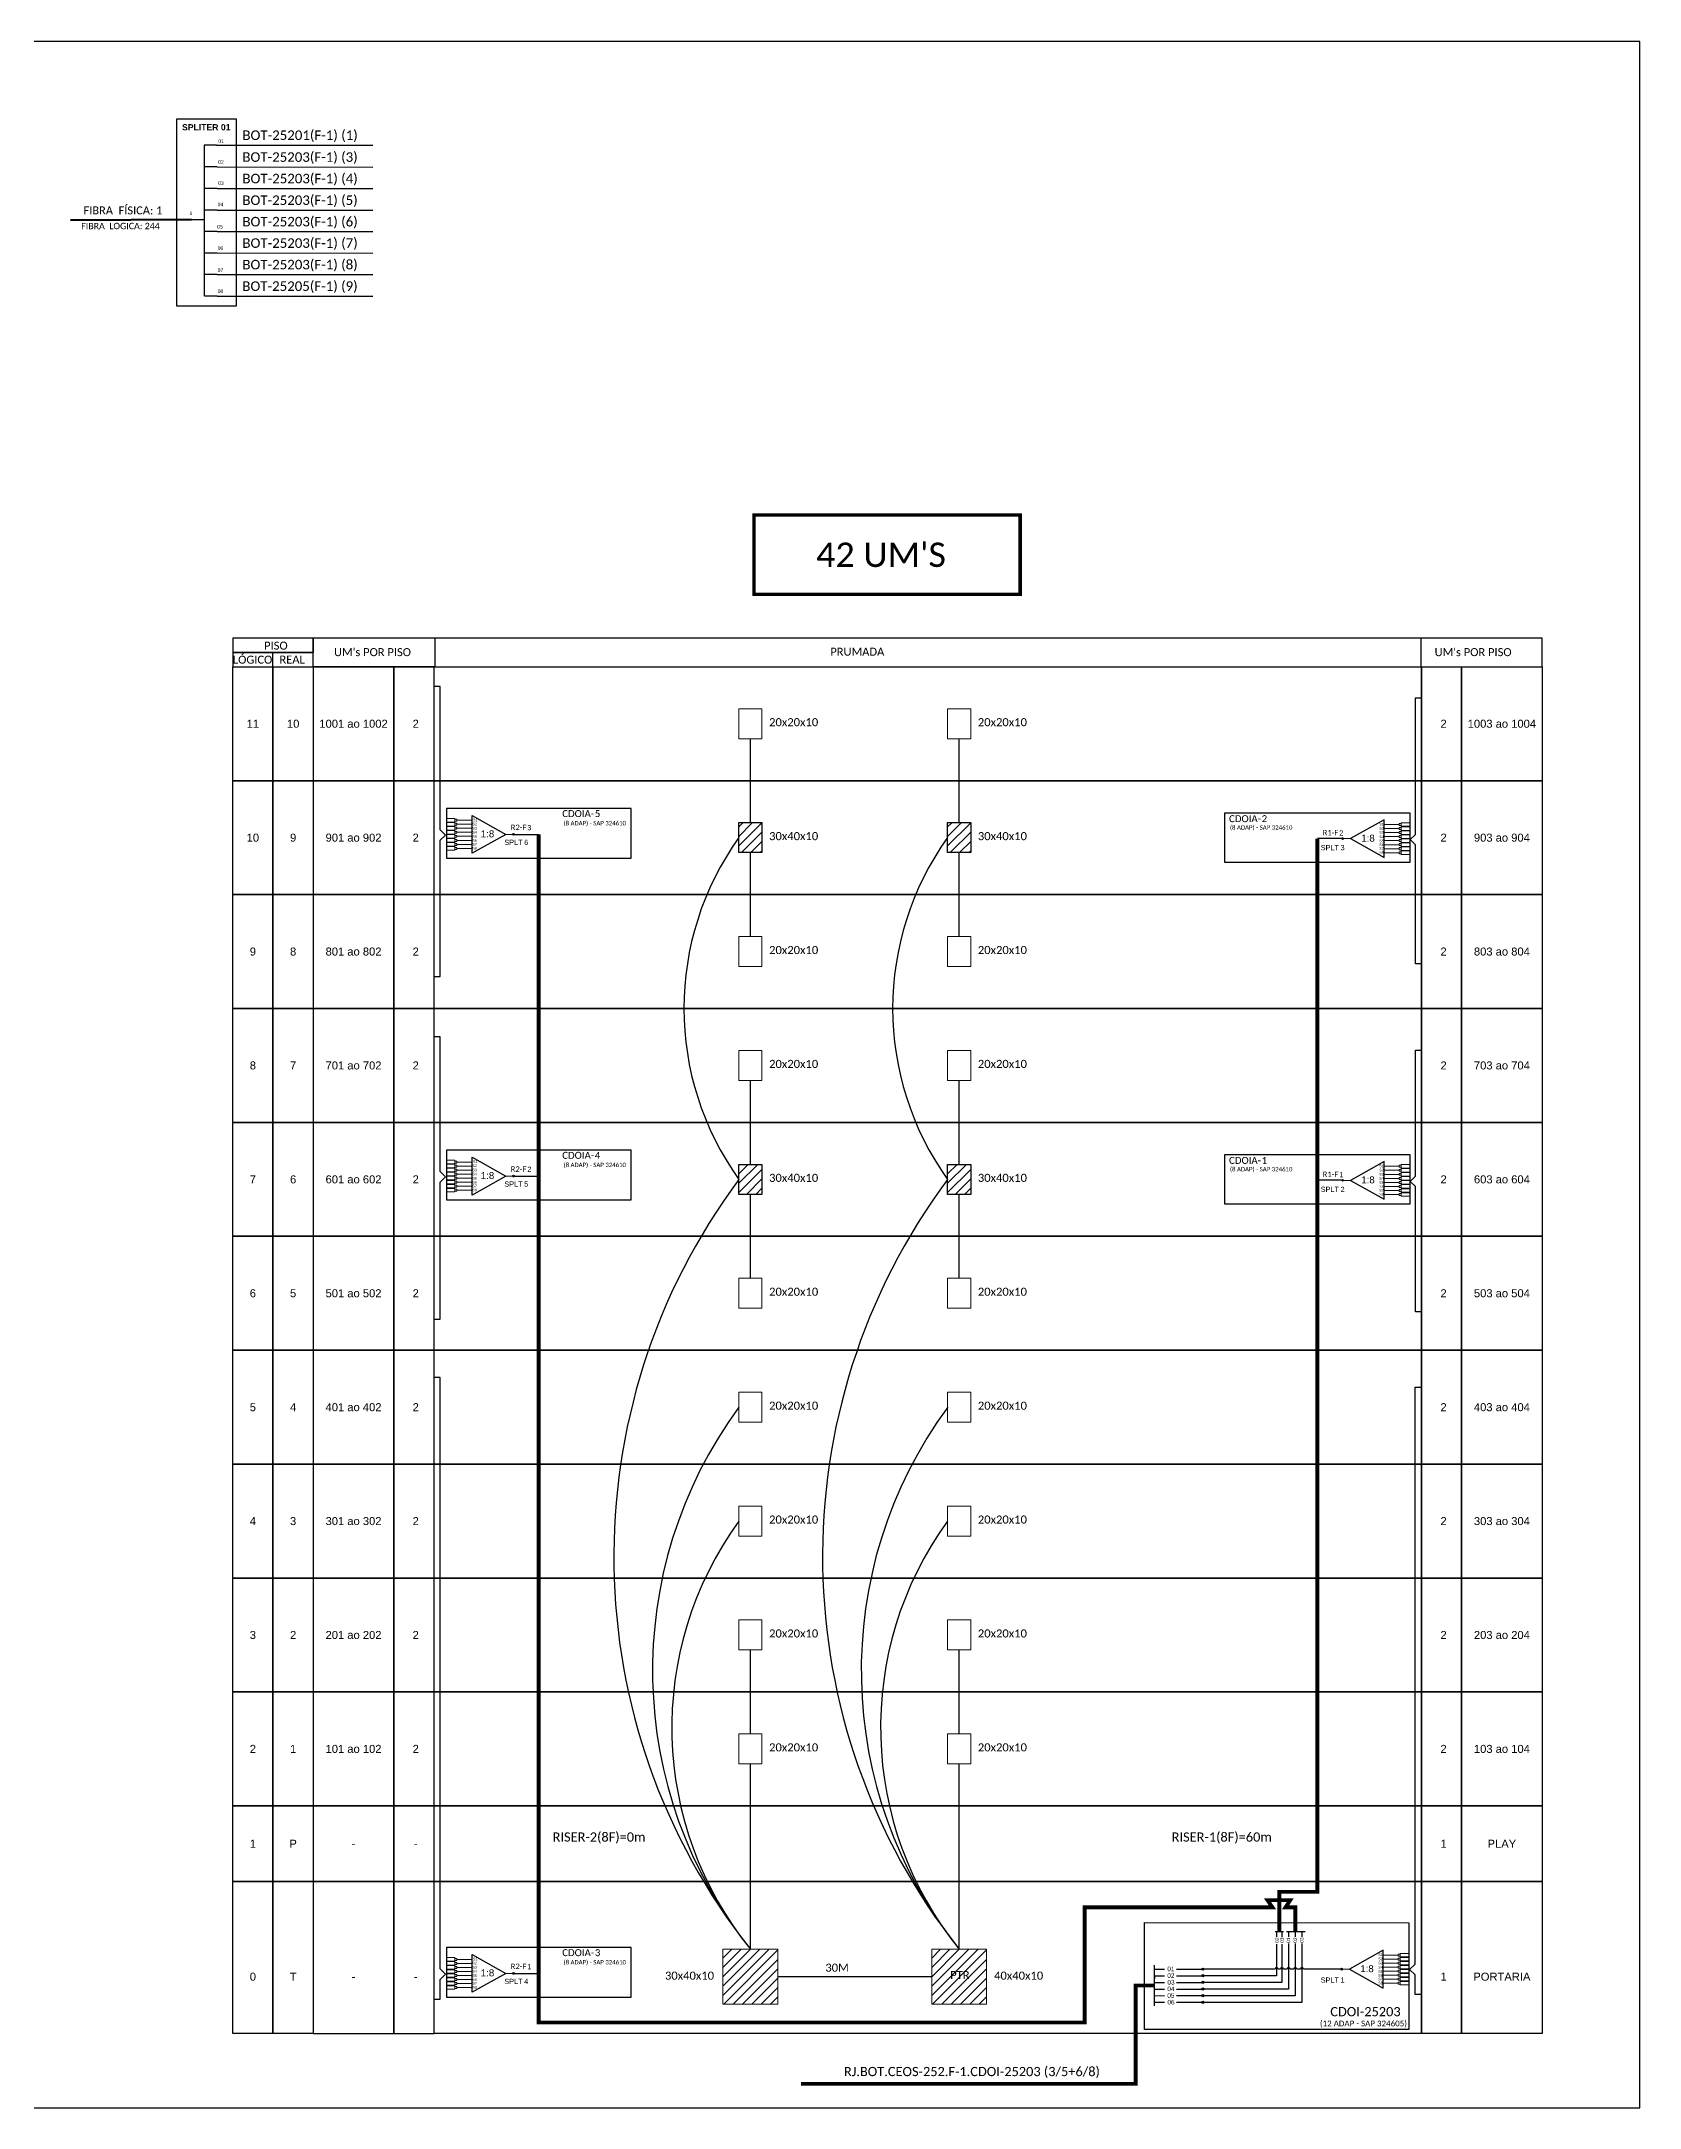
# Model space of a CAD drawing. Extents: x -89 to 749, y 705 to 1299.
# Drawn here: x 290 to 749, y 705 to 1299 of the extents above; entities that cross this region are included whole.
import ezdxf
from ezdxf.enums import TextEntityAlignment as Align

# ---------------------------------------------------------------- set-up
doc = ezdxf.new("R2010")
doc.units = 0
doc.styles.add('ARIAL', font='arial.ttf')
doc.styles.get("Standard").update_dxf_attribs({"font": 'arial.ttf'})
doc.styles.add('WMF-Calibri0', font='calibri.ttf')

# ---------------------------------------------------------------- blocks, each defined once
blk = doc.blocks.new('SPLT_1-8_SC-APC')
at = {"color": 1}
blk.add_lwpolyline([(-7.37, -2.1), (-17.04, -7.55), (-7.37, -13), (-7.37, -2.1)], dxfattribs=at)
at = {"color": 3, "lineweight": 0}
for points in [[(-2.99, -3.51), (-7.37, -3.51)], [(-7.37, -4.66), (-2.99, -4.66)], [(-7.37, -5.82), (-2.99, -5.82)], [(-2.41, -3.02), (-2.41, -4)], [(-2.41, -3.02), (0, -3.02)], [(-2.41, -4), (0, -4)], [(-2.41, -4.17), (-2.41, -5.16)], [(-2.41, -4.17), (0, -4.17)], [(-2.41, -5.16), (0, -5.16)], [(-2.41, -5.32), (-2.41, -6.31)], [(-2.41, -5.32), (0, -5.32)], [(-7.37, -6.97), (-2.99, -6.97)], [(-7.37, -8.12), (-2.99, -8.12)], [(-7.37, -9.28), (-2.99, -9.28)], [(-7.37, -10.43), (-2.99, -10.43)], [(-7.37, -11.58), (-2.99, -11.58)], [(-2.41, -6.31), (0, -6.31)], [(-2.41, -6.48), (-2.41, -7.46)], [(-2.41, -6.48), (0, -6.48)], [(-2.41, -7.46), (0, -7.46)], [(-2.41, -7.63), (-2.41, -8.62)], [(-2.41, -7.63), (0, -7.63)], [(-2.41, -8.62), (0, -8.62)], [(-2.41, -8.78), (-2.41, -9.77)], [(-2.41, -8.78), (0, -8.78)], [(-2.41, -9.77), (0, -9.77)], [(-2.41, -9.94), (-2.41, -10.92)], [(-2.41, -9.94), (0, -9.94)], [(-2.41, -10.92), (0, -10.92)], [(-2.41, -11.09), (-2.41, -12.08)], [(-2.41, -11.09), (0, -11.09)], [(-2.41, -12.08), (0, -12.08)]]:
    blk.add_lwpolyline(points, dxfattribs=at)
for points in [[(-2.99, -3.22), (-2.41, -3.22), (-2.41, -3.8), (-2.99, -3.8)], [(-2.99, -4.38), (-2.41, -4.38), (-2.41, -4.95), (-2.99, -4.95)], [(-2.99, -5.53), (-2.41, -5.53), (-2.41, -6.1), (-2.99, -6.1)], [(-2.99, -6.68), (-2.41, -6.68), (-2.41, -7.26), (-2.99, -7.26)], [(-2.99, -7.84), (-2.41, -7.84), (-2.41, -8.41), (-2.99, -8.41)], [(-2.99, -8.99), (-2.41, -8.99), (-2.41, -9.56), (-2.99, -9.56)], [(-2.99, -10.14), (-2.41, -10.14), (-2.41, -10.72), (-2.99, -10.72)], [(-2.99, -11.3), (-2.41, -11.3), (-2.41, -11.87), (-2.99, -11.87)]]:
    blk.add_lwpolyline(points, close=True, dxfattribs=at)
at = {"color": 1, "lineweight": 0}
blk.add_lwpolyline([(-17.04, -7.55), (-19.26, -7.55)], dxfattribs=at)
at = {"color": 1, "style": 'ARIAL'}
for s, height, p in [('S1', 0.75, (-8.74, -3.78)), ('S2', 0.75, (-8.74, -4.97)), ('S3', 0.75, (-8.74, -6.18)), ('1:8', 2, (-13.91, -8.4)), ('S4', 0.75, (-8.74, -7.36)), ('S5', 0.75, (-8.74, -8.57)), ('S6', 0.75, (-8.74, -9.69)), ('S7', 0.75, (-8.74, -10.78)), ('S8', 0.75, (-8.74, -11.9))]:
    blk.add_text(s, height=height, dxfattribs=at).set_placement(p)

msp = doc.modelspace()

# ---------------------------------------------------------------- hatches: boundary and pattern name
h = msp.add_hatch(color=3)
h.dxf.hatch_style = 1
edge = h.paths.add_edge_path()
edge.add_arc((425.53, 1071.06), 0.256, 0, 360)
h = msp.add_hatch()
h.set_pattern_fill('ANSI31', color=1, scale=0.6)
h.set_pattern_definition([(45, (-570.4577, -68.4386), (-1.3470384, 1.3470384), [])])
h.paths.add_polyline_path([(490.33, 976.19), (490.33, 967.57), (496.95, 967.57), (496.95, 976.19)])
h.paths.add_polyline_path([(490.33, 1065.8), (496.95, 1065.8), (496.95, 1074.42), (490.33, 1074.42)])
h = msp.add_hatch()
h.set_pattern_fill('ANSI31', color=1, scale=0.6)
h.set_pattern_definition([(45, (-510.4577, -68.4386), (-1.3470384, 1.3470384), [])])
h.paths.add_polyline_path([(550.33, 976.19), (550.33, 967.57), (556.95, 967.57), (556.95, 976.19)])
h.paths.add_polyline_path([(550.33, 1065.8), (556.95, 1065.8), (556.95, 1074.42), (550.33, 1074.42)])
h = msp.add_hatch(color=3)
h.dxf.hatch_style = 1
edge = h.paths.add_edge_path()
edge.add_arc((663.87, 1069.83), 0.256, 0, 360)
h = msp.add_hatch(color=3)
h.dxf.hatch_style = 1
edge = h.paths.add_edge_path()
edge.add_arc((425.53, 972.83), 0.256, 0, 360)
h = msp.add_hatch(color=3)
h.dxf.hatch_style = 1
edge = h.paths.add_edge_path()
edge.add_arc((663.87, 971.6), 0.256, 0, 360)
h = msp.add_hatch()
h.set_pattern_fill('ANSI31', color=1, scale=0.6)
h.set_pattern_definition([(45, (15.5588, 3421.835), (-1.3470384, 1.3470384), [])])
h.paths.add_polyline_path([(501.54, 750.58), (485.74, 750.58), (485.74, 734.77), (501.54, 734.77)])
h.paths.add_polyline_path([(490.47, 744.88), (497.28, 744.88)], flags=16)
h = msp.add_hatch()
h.set_pattern_fill('ANSI31', color=1, scale=0.6)
h.set_pattern_definition([(45, (75.5588, 3421.835), (-1.3470384, 1.3470384), [])])
h.paths.add_polyline_path([(561.54, 750.58), (545.74, 750.58), (545.74, 734.77), (561.54, 734.77)])
h.paths.add_polyline_path([(550.47, 741.4), (557.28, 741.4), (557.28, 744.88), (550.47, 744.88)], flags=24)
h = msp.add_hatch(color=3)
h.dxf.hatch_style = 1
edge = h.paths.add_edge_path()
edge.add_arc((425.53, 743.62), 0.256, 0, 360)
h = msp.add_hatch(color=3)
h.dxf.hatch_style = 1
edge = h.paths.add_edge_path()
edge.add_arc((623.67, 744.84), 0.32, 0, 360)
h = msp.add_hatch(color=3)
h.dxf.hatch_style = 1
edge = h.paths.add_edge_path()
edge.add_arc((623.67, 742.96), 0.32, 0, 360)
h = msp.add_hatch(color=3)
h.dxf.hatch_style = 1
edge = h.paths.add_edge_path()
edge.add_arc((663.58, 744.84), 0.256, 0, 360)
h = msp.add_hatch(color=3)
h.dxf.hatch_style = 1
edge = h.paths.add_edge_path()
edge.add_arc((623.67, 741.04), 0.32, 0, 360)
h = msp.add_hatch(color=3)
h.dxf.hatch_style = 1
edge = h.paths.add_edge_path()
edge.add_arc((623.67, 739.12), 0.32, 0, 360)
h = msp.add_hatch(color=3)
h.dxf.hatch_style = 1
edge = h.paths.add_edge_path()
edge.add_arc((623.67, 737.25), 0.32, 0, 360)
h = msp.add_hatch(color=3)
h.dxf.hatch_style = 1
edge = h.paths.add_edge_path()
edge.add_arc((623.67, 735.32), 0.32, 0, 360)

# ---------------------------------------------------------------- linework, layer by layer
at = {"color": 7, "linetype": 'Continuous'}
for p, q in [((336.63, 1269.19), (336.63, 1225.76)), ((340.15, 1269.19), (336.63, 1269.19)), ((340.32, 1262.91), (336.81, 1262.91)), ((340.32, 1256.71), (336.81, 1256.71)), ((332.98, 1247.76), (336.61, 1247.76)), ((340.32, 1250.49), (336.81, 1250.49)), ((340.32, 1244.33), (336.81, 1244.33)), ((340.32, 1238.16), (336.81, 1238.16)), ((340.32, 1231.97), (336.81, 1231.97)), ((340.32, 1225.8), (336.81, 1225.8))]:
    msp.add_line(p, q, dxfattribs=at)
at = {"color": 10, "linetype": 'Continuous'}
for p, q in [((340.15, 1269.19), (385.09, 1269.18)), ((340.32, 1262.91), (385.09, 1262.89)), ((340.32, 1256.73), (385.09, 1256.71)), ((340.32, 1250.51), (385.09, 1250.49)), ((340.32, 1244.34), (385.09, 1244.33)), ((340.32, 1238.18), (385.09, 1238.16)), ((340.32, 1231.99), (385.09, 1231.97)), ((340.32, 1225.8), (385.09, 1225.78))]:
    msp.add_line(p, q, dxfattribs=at)
at = {"color": 1, "linetype": 'Continuous', "lineweight": 60}
msp.add_line((332.98, 1247.76), (298.2, 1247.65), dxfattribs=at)
for points in [[(-89.32, 705.02), (749.25, 705.02), (749.25, 1299.02), (-89.32, 1299.02), (-89.32, 705.02)], [(356.4, 1119.23), (356.4, 1123.34)], [(367.98, 1119.23), (721.22, 1119.23), (721.22, 1127.45), (367.98, 1127.45), (367.98, 1127.45), (367.98, 1123.34)], [(403.03, 1119.23), (403.03, 1127.45)], [(686.48, 1119.23), (686.48, 1127.45)], [(609.76, 742.94), (609.76, 742.05)], [(609.76, 741.04), (612.68, 741.04)], [(616.08, 741.04), (623.67, 741.04), (623.67, 741.04)]]:
    msp.add_lwpolyline(points)
at = {"color": 7}
msp.add_lwpolyline([(328.66, 1222.98), (345.94, 1222.98), (345.94, 1276.63), (328.66, 1276.63)], close=True, dxfattribs=at)
at = {"const_width": 1}
msp.add_lwpolyline([(494.65, 1140.05), (571.19, 1140.05), (571.19, 1162.88), (494.65, 1162.88)], close=True, dxfattribs=at)
for points in [[(344.83, 1123.34), (367.98, 1123.34), (367.98, 1127.45), (344.83, 1127.45)], [(344.83, 1119.23), (367.98, 1119.23), (367.98, 1123.34), (344.83, 1123.34)], [(344.83, 1119.23), (356.4, 1119.23), (356.4, 1086.48), (344.83, 1086.48)], [(356.4, 1119.23), (367.98, 1119.23), (367.98, 1086.48), (356.4, 1086.48)], [(391.12, 1119.23), (367.98, 1119.23), (367.98, 1086.48), (391.12, 1086.48)], [(402.69, 1119.23), (391.12, 1119.23), (391.12, 1086.48), (402.69, 1086.48)], [(402.69, 1119.23), (686.5, 1119.23), (686.5, 1086.48), (402.69, 1086.48)], [(686.5, 1119.23), (698.07, 1119.23), (698.07, 1086.48), (686.5, 1086.48)], [(698.07, 1119.23), (721.22, 1119.23), (721.22, 1086.48), (698.07, 1086.48)], [(344.83, 1086.48), (356.4, 1086.48), (356.4, 1053.74), (344.83, 1053.74)], [(356.4, 1086.48), (367.98, 1086.48), (367.98, 1053.74), (356.4, 1053.74)], [(391.12, 1086.48), (367.98, 1086.48), (367.98, 1053.74), (391.12, 1053.74)], [(402.69, 1086.48), (391.12, 1086.48), (391.12, 1053.74), (402.69, 1053.74)], [(402.69, 1086.48), (686.5, 1086.48), (686.5, 1053.74), (402.69, 1053.74)], [(686.5, 1086.48), (698.07, 1086.48), (698.07, 1053.74), (686.5, 1053.74)], [(698.07, 1086.48), (721.22, 1086.48), (721.22, 1053.74), (698.07, 1053.74)], [(344.83, 1053.74), (356.4, 1053.74), (356.4, 1021), (344.83, 1021)], [(356.4, 1053.74), (367.98, 1053.74), (367.98, 1021), (356.4, 1021)], [(391.12, 1053.74), (367.98, 1053.74), (367.98, 1021), (391.12, 1021)], [(402.69, 1053.74), (391.12, 1053.74), (391.12, 1021), (402.69, 1021)], [(402.69, 1053.74), (686.5, 1053.74), (686.5, 1021), (402.69, 1021)], [(686.5, 1053.74), (698.07, 1053.74), (698.07, 1021), (686.5, 1021)], [(698.07, 1053.74), (721.22, 1053.74), (721.22, 1021), (698.07, 1021)], [(344.83, 1021), (356.4, 1021), (356.4, 988.25), (344.83, 988.25)], [(356.4, 1021), (367.98, 1021), (367.98, 988.25), (356.4, 988.25)], [(391.12, 1021), (367.98, 1021), (367.98, 988.25), (391.12, 988.25)], [(402.69, 1021), (391.12, 1021), (391.12, 988.25), (402.69, 988.25)], [(402.69, 1021), (686.5, 1021), (686.5, 988.25), (402.69, 988.25)], [(686.5, 1021), (698.07, 1021), (698.07, 988.25), (686.5, 988.25)], [(698.07, 1021), (721.22, 1021), (721.22, 988.25), (698.07, 988.25)], [(344.83, 988.25), (356.4, 988.25), (356.4, 955.51), (344.83, 955.51)], [(356.4, 988.25), (367.98, 988.25), (367.98, 955.51), (356.4, 955.51)], [(391.12, 988.25), (367.98, 988.25), (367.98, 955.51), (391.12, 955.51)], [(402.69, 988.25), (391.12, 988.25), (391.12, 955.51), (402.69, 955.51)], [(402.69, 988.25), (686.5, 988.25), (686.5, 955.51), (402.69, 955.51)], [(686.5, 988.25), (698.07, 988.25), (698.07, 955.51), (686.5, 955.51)], [(698.07, 988.25), (721.22, 988.25), (721.22, 955.51), (698.07, 955.51)], [(344.83, 955.51), (356.4, 955.51), (356.4, 922.77), (344.83, 922.77)], [(356.4, 955.51), (367.98, 955.51), (367.98, 922.77), (356.4, 922.77)], [(391.12, 955.51), (367.98, 955.51), (367.98, 922.77), (391.12, 922.77)], [(402.69, 955.51), (391.12, 955.51), (391.12, 922.77), (402.69, 922.77)], [(402.69, 955.51), (686.5, 955.51), (686.5, 922.77), (402.69, 922.77)], [(686.5, 955.51), (698.07, 955.51), (698.07, 922.77), (686.5, 922.77)], [(698.07, 955.51), (721.22, 955.51), (721.22, 922.77), (698.07, 922.77)], [(344.83, 922.77), (356.4, 922.77), (356.4, 890.02), (344.83, 890.02)], [(356.4, 922.77), (367.98, 922.77), (367.98, 890.02), (356.4, 890.02)], [(391.12, 922.77), (367.98, 922.77), (367.98, 890.02), (391.12, 890.02)], [(402.69, 922.77), (391.12, 922.77), (391.12, 890.02), (402.69, 890.02)], [(402.69, 922.77), (686.5, 922.77), (686.5, 890.02), (402.69, 890.02)], [(686.5, 922.77), (698.07, 922.77), (698.07, 890.02), (686.5, 890.02)], [(698.07, 922.77), (721.22, 922.77), (721.22, 890.02), (698.07, 890.02)], [(344.83, 890.02), (356.4, 890.02), (356.4, 857.28), (344.83, 857.28)], [(356.4, 890.02), (367.98, 890.02), (367.98, 857.28), (356.4, 857.28)], [(391.12, 890.02), (367.98, 890.02), (367.98, 857.28), (391.12, 857.28)], [(402.69, 890.02), (391.12, 890.02), (391.12, 857.28), (402.69, 857.28)], [(402.69, 890.02), (686.5, 890.02), (686.5, 857.28), (402.69, 857.28)], [(686.5, 890.02), (698.07, 890.02), (698.07, 857.28), (686.5, 857.28)], [(698.07, 890.02), (721.22, 890.02), (721.22, 857.28), (698.07, 857.28)], [(344.83, 857.28), (356.4, 857.28), (356.4, 824.53), (344.83, 824.53)], [(356.4, 857.28), (367.98, 857.28), (367.98, 824.53), (356.4, 824.53)], [(391.12, 857.28), (367.98, 857.28), (367.98, 824.53), (391.12, 824.53)], [(402.69, 857.28), (391.12, 857.28), (391.12, 824.53), (402.69, 824.53)], [(402.69, 857.28), (686.5, 857.28), (686.5, 824.53), (402.69, 824.53)], [(686.5, 857.28), (698.07, 857.28), (698.07, 824.53), (686.5, 824.53)], [(698.07, 857.28), (721.22, 857.28), (721.22, 824.53), (698.07, 824.53)], [(344.83, 824.53), (356.4, 824.53), (356.4, 791.79), (344.83, 791.79)], [(356.4, 824.53), (367.98, 824.53), (367.98, 791.79), (356.4, 791.79)], [(391.12, 824.53), (367.98, 824.53), (367.98, 791.79), (391.12, 791.79)], [(402.69, 824.53), (391.12, 824.53), (391.12, 791.79), (402.69, 791.79)], [(402.69, 824.53), (686.5, 824.53), (686.5, 791.79), (402.69, 791.79)], [(686.5, 824.53), (698.07, 824.53), (698.07, 791.79), (686.5, 791.79)], [(698.07, 824.53), (721.22, 824.53), (721.22, 791.79), (698.07, 791.79)], [(344.83, 791.79), (356.4, 791.79), (356.4, 770.01), (344.83, 770.01)], [(356.4, 791.79), (367.98, 791.79), (367.98, 770.01), (356.4, 770.01)], [(391.12, 791.79), (367.98, 791.79), (367.98, 770.01), (391.12, 770.01)], [(402.69, 791.79), (391.12, 791.79), (391.12, 770.01), (402.69, 770.01)], [(402.69, 791.79), (686.5, 791.79), (686.5, 770.01), (402.69, 770.01)], [(686.5, 791.79), (698.07, 791.79), (698.07, 770.01), (686.5, 770.01)], [(698.07, 791.79), (721.22, 791.79), (721.22, 770.01), (698.07, 770.01)], [(344.83, 770.01), (356.4, 770.01), (356.4, 726.3), (344.83, 726.3)], [(356.4, 770.01), (367.98, 770.01), (367.98, 726.3), (356.4, 726.3)], [(391.12, 770.01), (367.98, 770.01), (367.98, 726.3), (391.12, 726.3)], [(402.69, 770.01), (391.12, 770.01), (391.12, 726.3), (402.69, 726.3)], [(402.69, 770.01), (686.5, 770.01), (686.5, 726.3), (402.69, 726.3)], [(686.5, 770.01), (698.07, 770.01), (698.07, 726.3), (686.5, 726.3)], [(698.07, 770.01), (721.22, 770.01), (721.22, 726.3), (698.07, 726.3)]]:
    msp.add_lwpolyline(points, close=True)
at = {"color": 3}
for points in [[(402.79, 1030.15), (404.44, 1030.15), (404.44, 1069.35), (406.01, 1070.85), (404.44, 1072.36), (404.44, 1113.54), (402.79, 1113.54)], [(686.5, 1033.82), (684.84, 1033.82), (684.84, 1068.02), (683.27, 1069.53), (684.84, 1071.03), (684.84, 1110.27), (686.49, 1110.27)], [(493.64, 1074.42), (493.64, 1098.55)], [(553.64, 1074.42), (553.64, 1098.55)], [(493.64, 1041.68), (493.64, 1065.8)], [(553.64, 1041.68), (553.64, 1065.8)], [(402.79, 931.73), (404.44, 931.73), (404.44, 971.11), (406.01, 972.62), (404.44, 974.13), (404.44, 1012.87), (402.79, 1012.87)], [(686.5, 933.79), (684.84, 933.79), (684.84, 969.79), (683.27, 971.29), (684.84, 972.8), (684.84, 1009.01), (686.49, 1009.01)], [(493.64, 976.19), (493.64, 1000.32)], [(553.64, 976.19), (553.64, 1000.32)], [(493.64, 943.45), (493.64, 967.57)], [(553.64, 943.45), (553.64, 967.57)], [(402.79, 736.25), (404.44, 736.25), (404.44, 741.91), (406.01, 743.42), (404.44, 744.92), (404.44, 914.9), (402.79, 914.9)], [(686.34, 737.56), (684.69, 737.56), (684.69, 743.22), (683.12, 744.73), (684.69, 746.24), (684.69, 912.12), (686.34, 912.12)], [(493.64, 812.47), (493.64, 836.6)], [(553.64, 812.47), (553.64, 836.6)], [(493.64, 750.58), (493.64, 803.85)], [(553.64, 750.58), (553.64, 803.85)], [(545.74, 742.68), (501.54, 742.68)], [(609.76, 744.84), (612.68, 744.84)], [(616.08, 744.84), (623.67, 744.84), (623.67, 744.84)]]:
    msp.add_lwpolyline(points, dxfattribs=at)
at = {"color": 0, "lineweight": 0}
for points in [[(490.33, 1107.17), (496.95, 1107.17), (496.95, 1098.55), (490.33, 1098.55)], [(550.33, 1107.17), (556.95, 1107.17), (556.95, 1098.55), (550.33, 1098.55)], [(490.33, 1041.68), (496.95, 1041.68), (496.95, 1033.06), (490.33, 1033.06)], [(550.33, 1041.68), (556.95, 1041.68), (556.95, 1033.06), (550.33, 1033.06)], [(490.33, 1008.94), (496.95, 1008.94), (496.95, 1000.32), (490.33, 1000.32)], [(550.33, 1008.94), (556.95, 1008.94), (556.95, 1000.32), (550.33, 1000.32)], [(490.33, 943.45), (496.95, 943.45), (496.95, 934.83), (490.33, 934.83)], [(550.33, 943.45), (556.95, 943.45), (556.95, 934.83), (550.33, 934.83)], [(490.33, 910.7), (496.95, 910.7), (496.95, 902.08), (490.33, 902.08)], [(550.33, 910.7), (556.95, 910.7), (556.95, 902.08), (550.33, 902.08)], [(490.33, 877.96), (496.95, 877.96), (496.95, 869.34), (490.33, 869.34)], [(550.33, 877.96), (556.95, 877.96), (556.95, 869.34), (550.33, 869.34)], [(490.33, 845.22), (496.95, 845.22), (496.95, 836.6), (490.33, 836.6)], [(550.33, 845.22), (556.95, 845.22), (556.95, 836.6), (550.33, 836.6)], [(490.33, 812.47), (496.95, 812.47), (496.95, 803.85), (490.33, 803.85)], [(550.33, 812.47), (556.95, 812.47), (556.95, 803.85), (550.33, 803.85)]]:
    msp.add_lwpolyline(points, close=True, dxfattribs=at)
at = {"color": 1}
for points in [[(459.37, 1078.51), (406.24, 1078.51), (406.24, 1064.19), (459.37, 1064.19)], [(630.03, 1077.28), (683.16, 1077.28), (683.16, 1062.96), (630.03, 1062.96)], [(490.33, 1074.42), (496.95, 1074.42), (496.95, 1065.8), (490.33, 1065.8)], [(550.33, 1074.42), (556.95, 1074.42), (556.95, 1065.8), (550.33, 1065.8)], [(459.37, 980.28), (406.24, 980.28), (406.24, 965.96), (459.37, 965.96)], [(490.33, 976.19), (496.95, 976.19), (496.95, 967.57), (490.33, 967.57)], [(550.33, 976.19), (556.95, 976.19), (556.95, 967.57), (550.33, 967.57)], [(630.03, 979.04), (683.16, 979.04), (683.16, 964.73), (630.03, 964.73)], [(606.93, 758.26), (682.86, 758.2), (682.86, 727.45), (606.93, 727.5)], [(459.37, 751.07), (406.24, 751.07), (406.24, 736.75), (459.37, 736.75)]]:
    msp.add_lwpolyline(points, close=True, dxfattribs=at)
at = {"color": 3, "lineweight": 0}
for points in [[(408.68, 1075.59), (406.27, 1075.59)], [(408.68, 1075.59), (408.68, 1074.6)], [(408.68, 1074.6), (406.27, 1074.6)], [(408.68, 1074.44), (406.27, 1074.44)], [(408.68, 1073.45), (406.27, 1073.45)], [(408.68, 1073.28), (406.27, 1073.28)], [(408.68, 1072.3), (406.27, 1072.3)], [(408.68, 1072.13), (406.27, 1072.13)], [(408.68, 1071.15), (406.27, 1071.15)], [(408.68, 1070.98), (406.27, 1070.98)], [(408.68, 1069.99), (406.27, 1069.99)], [(408.68, 1069.83), (406.27, 1069.83)], [(408.68, 1074.44), (408.68, 1073.45)], [(408.68, 1073.28), (408.68, 1072.3)], [(408.68, 1072.13), (408.68, 1071.15)], [(408.68, 1070.98), (408.68, 1069.99)], [(408.68, 1069.83), (408.68, 1068.84)], [(409.26, 1075.1), (413.64, 1075.1)], [(413.64, 1073.94), (409.26, 1073.94)], [(413.64, 1072.79), (409.26, 1072.79)], [(413.64, 1071.64), (409.26, 1071.64)], [(413.64, 1070.49), (409.26, 1070.49)], [(413.64, 1069.33), (409.26, 1069.33)], [(408.68, 1068.84), (406.27, 1068.84)], [(408.68, 1068.67), (406.27, 1068.67)], [(408.68, 1067.69), (406.27, 1067.69)], [(408.68, 1067.52), (406.27, 1067.52)], [(408.68, 1066.53), (406.27, 1066.53)], [(408.68, 1068.67), (408.68, 1067.69)], [(408.68, 1067.52), (408.68, 1066.53)], [(413.64, 1068.18), (409.26, 1068.18)], [(413.64, 1067.03), (409.26, 1067.03)], [(408.68, 977.36), (406.27, 977.36)], [(408.68, 976.37), (406.27, 976.37)], [(408.68, 976.21), (406.27, 976.21)], [(408.68, 975.22), (406.27, 975.22)], [(408.68, 975.05), (406.27, 975.05)], [(408.68, 977.36), (408.68, 976.37)], [(408.68, 976.21), (408.68, 975.22)], [(408.68, 975.05), (408.68, 974.07)], [(409.26, 976.87), (413.64, 976.87)], [(413.64, 975.71), (409.26, 975.71)], [(413.64, 974.56), (409.26, 974.56)], [(408.68, 974.07), (406.27, 974.07)], [(408.68, 973.9), (406.27, 973.9)], [(408.68, 972.91), (406.27, 972.91)], [(408.68, 972.75), (406.27, 972.75)], [(408.68, 971.76), (406.27, 971.76)], [(408.68, 971.59), (406.27, 971.59)], [(408.68, 970.61), (406.27, 970.61)], [(408.68, 970.44), (406.27, 970.44)], [(408.68, 969.45), (406.27, 969.45)], [(408.68, 969.29), (406.27, 969.29)], [(408.68, 968.3), (406.27, 968.3)], [(408.68, 973.9), (408.68, 972.91)], [(408.68, 972.75), (408.68, 971.76)], [(408.68, 971.59), (408.68, 970.61)], [(408.68, 970.44), (408.68, 969.45)], [(408.68, 969.29), (408.68, 968.3)], [(413.64, 973.41), (409.26, 973.41)], [(413.64, 972.25), (409.26, 972.25)], [(413.64, 971.1), (409.26, 971.1)], [(413.64, 969.95), (409.26, 969.95)], [(413.64, 968.8), (409.26, 968.8)], [(408.68, 748.15), (406.27, 748.15)], [(408.68, 747.17), (406.27, 747.17)], [(408.68, 747), (406.27, 747)], [(408.68, 746.01), (406.27, 746.01)], [(408.68, 745.85), (406.27, 745.85)], [(408.68, 744.86), (406.27, 744.86)], [(408.68, 744.69), (406.27, 744.69)], [(408.68, 743.71), (406.27, 743.71)], [(408.68, 743.54), (406.27, 743.54)], [(408.68, 742.55), (406.27, 742.55)], [(408.68, 748.15), (408.68, 747.17)], [(408.68, 747), (408.68, 746.01)], [(408.68, 745.85), (408.68, 744.86)], [(408.68, 744.69), (408.68, 743.71)], [(408.68, 743.54), (408.68, 742.55)], [(409.26, 747.66), (413.64, 747.66)], [(413.64, 746.51), (409.26, 746.51)], [(413.64, 745.35), (409.26, 745.35)], [(413.64, 744.2), (409.26, 744.2)], [(413.64, 743.05), (409.26, 743.05)], [(408.68, 742.39), (406.27, 742.39)], [(408.68, 741.4), (406.27, 741.4)], [(408.68, 741.24), (406.27, 741.24)], [(408.68, 740.25), (406.27, 740.25)], [(408.68, 740.08), (406.27, 740.08)], [(408.68, 739.1), (406.27, 739.1)], [(408.68, 742.39), (408.68, 741.4)], [(408.68, 741.24), (408.68, 740.25)], [(408.68, 740.08), (408.68, 739.1)], [(413.64, 741.89), (409.26, 741.89)], [(413.64, 740.74), (409.26, 740.74)], [(413.64, 739.59), (409.26, 739.59)]]:
    msp.add_lwpolyline(points, dxfattribs=at)
for points in [[(409.26, 1075.38), (408.68, 1075.38), (408.68, 1074.81), (409.26, 1074.81)], [(409.26, 1074.23), (408.68, 1074.23), (408.68, 1073.66), (409.26, 1073.66)], [(409.26, 1073.08), (408.68, 1073.08), (408.68, 1072.51), (409.26, 1072.51)], [(409.26, 1071.92), (408.68, 1071.92), (408.68, 1071.35), (409.26, 1071.35)], [(409.26, 1070.77), (408.68, 1070.77), (408.68, 1070.2), (409.26, 1070.2)], [(409.26, 1069.62), (408.68, 1069.62), (408.68, 1069.05), (409.26, 1069.05)], [(409.26, 1068.47), (408.68, 1068.47), (408.68, 1067.89), (409.26, 1067.89)], [(409.26, 1067.31), (408.68, 1067.31), (408.68, 1066.74), (409.26, 1066.74)], [(409.26, 977.15), (408.68, 977.15), (408.68, 976.58), (409.26, 976.58)], [(409.26, 976), (408.68, 976), (408.68, 975.43), (409.26, 975.43)], [(409.26, 974.85), (408.68, 974.85), (408.68, 974.27), (409.26, 974.27)], [(409.26, 973.69), (408.68, 973.69), (408.68, 973.12), (409.26, 973.12)], [(409.26, 972.54), (408.68, 972.54), (408.68, 971.97), (409.26, 971.97)], [(409.26, 971.39), (408.68, 971.39), (408.68, 970.81), (409.26, 970.81)], [(409.26, 970.23), (408.68, 970.23), (408.68, 969.66), (409.26, 969.66)], [(409.26, 969.08), (408.68, 969.08), (408.68, 968.51), (409.26, 968.51)], [(409.26, 747.95), (408.68, 747.95), (408.68, 747.37), (409.26, 747.37)], [(409.26, 746.79), (408.68, 746.79), (408.68, 746.22), (409.26, 746.22)], [(409.26, 745.64), (408.68, 745.64), (408.68, 745.07), (409.26, 745.07)], [(409.26, 744.49), (408.68, 744.49), (408.68, 743.91), (409.26, 743.91)], [(409.26, 743.33), (408.68, 743.33), (408.68, 742.76), (409.26, 742.76)], [(409.26, 742.18), (408.68, 742.18), (408.68, 741.61), (409.26, 741.61)], [(409.26, 741.03), (408.68, 741.03), (408.68, 740.46), (409.26, 740.46)], [(409.26, 739.88), (408.68, 739.88), (408.68, 739.3), (409.26, 739.3)]]:
    msp.add_lwpolyline(points, close=True, dxfattribs=at)
at = {"color": 1}
for points in [[(413.64, 1076.51), (423.31, 1071.06), (413.64, 1065.61), (413.64, 1076.51)], [(413.64, 978.28), (423.31, 972.83), (413.64, 967.38), (413.64, 978.28)], [(413.64, 749.07), (423.31, 743.62), (413.64, 738.18), (413.64, 749.07)], [(609.76, 734.26), (609.76, 746)], [(609.76, 737.22), (612.68, 737.23)], [(616.08, 737.23), (623.67, 737.25), (623.67, 737.25)]]:
    msp.add_lwpolyline(points, dxfattribs=at)
at = {"color": 1, "lineweight": 0}
for points in [[(423.31, 1071.06), (425.53, 1071.06)], [(423.31, 972.83), (425.53, 972.83)], [(423.31, 743.62), (425.53, 743.62)]]:
    msp.add_lwpolyline(points, dxfattribs=at)
at = {"color": 6}
for points in [[(425.53, 1071.06), (432.79, 1071.06)], [(425.53, 972.83), (432.79, 972.83)], [(647.73, 755.63), (653.05, 755.63)], [(648.35, 755.63), (648.35, 754.15)], [(650.26, 755.63), (650.26, 754.16)], [(652.18, 755.63), (652.18, 754.15)], [(648.35, 752.23), (648.35, 739.12), (623.67, 739.12)], [(650.26, 752.23), (650.26, 737.2), (623.67, 737.2)], [(652.18, 752.23), (652.18, 735.29), (623.67, 735.29)], [(425.53, 743.62), (432.79, 743.62)]]:
    msp.add_lwpolyline(points, dxfattribs=at)
at = {"color": 6, "const_width": 1.1}
msp.add_lwpolyline([(650.26, 755.63), (650.26, 762.62), (647.46, 762.62), (648.82, 764.67), (642.26, 764.67), (643.69, 762.62), (589.73, 762.62), (589.73, 729.49), (432.79, 729.49), (432.79, 1071.06)], dxfattribs=at)
at = {"color": 5, "const_width": 1.1}
msp.add_lwpolyline([(656.61, 1069.83), (656.61, 767.05), (645.69, 767.05), (645.69, 755.63)], dxfattribs=at)
at = {"color": 5}
for points in [[(663.87, 1069.83), (656.61, 1069.83)], [(663.87, 971.6), (656.61, 971.6)], [(644.51, 755.63), (646.87, 755.63)], [(644.9, 755.63), (644.9, 754.18)], [(646.43, 755.63), (646.43, 754.18)], [(646.43, 752.03), (646.43, 741.04), (623.67, 741.04)], [(644.9, 752.03), (644.9, 742.96), (623.67, 742.96)], [(609.76, 739.12), (612.68, 739.12)], [(616.08, 739.12), (623.67, 739.12), (623.67, 739.12)]]:
    msp.add_lwpolyline(points, dxfattribs=at)
at = {"color": 1, "lineweight": 0}
for points in [[(485.74, 750.58), (501.54, 750.58), (501.54, 734.77), (485.74, 734.77)], [(545.74, 750.58), (561.54, 750.58), (561.54, 734.77), (545.74, 734.77)]]:
    msp.add_lwpolyline(points, close=True, dxfattribs=at)
at = {"color": 2}
for points in [[(609.76, 742.94), (612.68, 742.94)], [(616.08, 742.95), (623.67, 742.96), (623.67, 742.96)]]:
    msp.add_lwpolyline(points, dxfattribs=at)
at = {"color": 7}
msp.add_lwpolyline([(651.73, 744.84), (650.71, 744.84, 1), (649.81, 744.84), (648.8, 744.84, 1), (647.9, 744.84), (646.88, 744.84, 1), (645.98, 744.84), (645.35, 744.84, 1), (644.45, 744.84), (623.67, 744.84)], format="xyb", dxfattribs=at)
msp.add_lwpolyline([(663.58, 744.84), (652.63, 744.84)], dxfattribs=at)
at = {"color": 1, "const_width": 1.1}
msp.add_lwpolyline([(508.21, 711.89), (604.39, 711.88), (604.39, 740.13), (609.76, 740.13)], dxfattribs=at)
at = {"color": 190}
for points in [[(609.76, 735.32), (612.68, 735.32)], [(616.08, 735.32), (623.67, 735.32), (623.67, 735.32)]]:
    msp.add_lwpolyline(points, dxfattribs=at)
at = {"color": 3}
for centre, radius in [((425.53, 1071.06), 0.256), ((663.87, 1069.83), 0.256), ((425.53, 972.83), 0.256), ((663.87, 971.6), 0.256), ((425.53, 743.62), 0.256), ((623.67, 744.84), 0.32), ((623.67, 742.96), 0.32), ((663.58, 744.84), 0.256), ((623.67, 741.04), 0.32), ((623.67, 739.12), 0.32), ((623.67, 737.25), 0.32), ((623.67, 735.32), 0.32)]:
    msp.add_circle(centre, radius, dxfattribs=at)
for centre, radius, start, end in [((558.72, 1021), 84.2, 144.31703, 215.68297), ((618.72, 1021), 84.2, 144.31703, 215.68297), ((636.02, 863.38), 181.65, 143.32476, 218.38959), ((696.02, 863.38), 181.65, 143.32476, 218.38959), ((593.4, 830.64), 127.91, 143.68493, 218.74976), ((653.4, 830.64), 127.91, 143.68493, 218.74976), ((572.09, 814.27), 101.05, 144.00867, 219.0735), ((632.09, 814.27), 101.05, 144.00867, 219.0735)]:
    msp.add_arc(centre, radius, start, end, dxfattribs=at)
at = {"color": 7}
msp.add_arc((652.18, 744.84), 0.451, 0, 180, dxfattribs=at)

# ---------------------------------------------------------------- block references
at = {"color": 3}
for p in [(683.13, 1077.37), (683.13, 979.14), (682.84, 752.38)]:
    msp.add_blockref('SPLT_1-8_SC-APC', p, dxfattribs=at)

# ---------------------------------------------------------------- texts
at = {"style": 'WMF-Calibri0'}
for s, height, p in [("42 UM'S", 7, (512.55, 1147.93)), ('  LÓGICO', 2.3, (343.25, 1120.12)), ('     PISO', 2.3, (349.79, 1124.15)), ("UM's POR PISO", 2.3, (373.94, 1122.29)), ('PRUMADA', 2.3, (516.6, 1122.41)), ("UM's POR PISO", 2.3, (690.31, 1122.29)), ('    REAL', 2.3, (355.01, 1120.17)), ('20x20x10', 2.317, (499.01, 1102.14)), ('20x20x10', 2.317, (559.01, 1102.14)), ('20x20x10', 2.317, (499.01, 1036.65)), ('20x20x10', 2.317, (559.01, 1036.65)), ('20x20x10', 2.317, (499.01, 1003.91)), ('20x20x10', 2.317, (559.01, 1003.91)), ('20x20x10', 2.317, (499.01, 938.42)), ('20x20x10', 2.317, (559.01, 938.42)), ('20x20x10', 2.317, (499.01, 905.67)), ('20x20x10', 2.317, (559.01, 905.67)), ('20x20x10', 2.317, (499.01, 872.93)), ('20x20x10', 2.317, (559.01, 872.93)), ('20x20x10', 2.317, (499.01, 840.19)), ('20x20x10', 2.317, (559.01, 840.19)), ('20x20x10', 2.317, (499.01, 807.44)), ('20x20x10', 2.317, (559.01, 807.44)), ('30x40x10', 2.317, (469.07, 741.82)), ('30M', 2.317, (515.18, 744.11)), ('PTR', 2.317, (551.05, 741.99)), ('40x40x10', 2.317, (563.68, 741.82))]:
    msp.add_text(s, height=height, dxfattribs=at).set_placement(p)
at = {"style": 'ARIAL'}
for s, height, p in [('11', 2.3, (350.62, 1102.86)), ('10', 2.3, (362.19, 1102.86)), ('1001 ao 1002', 2.3, (379.55, 1102.86)), ('2', 2.3, (397.43, 1102.86)), ('2', 2.3, (692.88, 1102.86)), ('1003 ao 1004', 2.3, (709.64, 1102.86)), ('10', 2.3, (350.62, 1070.11)), ('9', 2.3, (362.19, 1070.11)), ('901 ao 902', 2.3, (379.55, 1070.11)), ('2', 2.3, (397.43, 1070.11)), ('2', 2.3, (692.88, 1070.11)), ('903 ao 904', 2.3, (709.64, 1070.11)), ('9', 2.3, (350.62, 1037.37)), ('8', 2.3, (362.19, 1037.37)), ('801 ao 802', 2.3, (379.55, 1037.37)), ('2', 2.3, (397.43, 1037.37)), ('2', 2.3, (692.88, 1037.37)), ('803 ao 804', 2.3, (709.64, 1037.37)), ('8', 2.3, (350.62, 1004.63)), ('7', 2.3, (362.19, 1004.63)), ('701 ao 702', 2.3, (379.55, 1004.63)), ('2', 2.3, (397.43, 1004.63)), ('2', 2.3, (692.88, 1004.63)), ('703 ao 704', 2.3, (709.64, 1004.63)), ('7', 2.3, (350.62, 971.88)), ('6', 2.3, (362.19, 971.88)), ('601 ao 602', 2.3, (379.55, 971.88)), ('2', 2.3, (397.43, 971.88)), ('2', 2.3, (692.88, 971.88)), ('603 ao 604', 2.3, (709.64, 971.88)), ('6', 2.3, (350.62, 939.14)), ('5', 2.3, (362.19, 939.14)), ('501 ao 502', 2.3, (379.55, 939.14)), ('2', 2.3, (397.43, 939.14)), ('2', 2.3, (692.88, 939.14)), ('503 ao 504', 2.3, (709.64, 939.14)), ('5', 2.3, (350.62, 906.39)), ('4', 2.3, (362.19, 906.39)), ('401 ao 402', 2.3, (379.55, 906.39)), ('2', 2.3, (397.43, 906.39)), ('2', 2.3, (692.88, 906.39)), ('403 ao 404', 2.3, (709.64, 906.39)), ('4', 2.3, (350.62, 873.65)), ('3', 2.3, (362.19, 873.65)), ('301 ao 302', 2.3, (379.55, 873.65)), ('2', 2.3, (397.43, 873.65)), ('2', 2.3, (692.88, 873.65)), ('303 ao 304', 2.3, (709.64, 873.65)), ('3', 2.3, (350.62, 840.91)), ('2', 2.3, (362.19, 840.91)), ('201 ao 202', 2.3, (379.55, 840.91)), ('2', 2.3, (397.43, 840.91)), ('2', 2.3, (692.88, 840.91)), ('203 ao 204', 2.3, (709.64, 840.91)), ('2', 2.3, (350.62, 808.16)), ('1', 2.3, (362.19, 808.16)), ('101 ao 102', 2.3, (379.55, 808.16)), ('2', 2.3, (397.43, 808.16)), ('2', 2.3, (692.88, 808.16)), ('103 ao 104', 2.3, (709.64, 808.16)), ('1', 2.3, (350.62, 780.9)), ('P', 2.3, (362.19, 780.9)), ('-', 2.3, (379.55, 780.9)), ('-', 2.3, (397.43, 780.9)), ('1', 2.3, (692.88, 780.9)), ('PLAY', 2.3, (709.64, 780.9)), ('0', 2.3, (350.62, 742.68)), ('T', 2.3, (362.19, 742.68)), ('-', 2.3, (379.55, 742.68)), ('-', 2.3, (397.43, 742.68)), ('02', 1.323, (614.49, 742.98)), ('01', 1.323, (614.5, 744.9)), ('1', 2.3, (692.88, 742.68)), ('PORTARIA', 2.3, (709.64, 742.68)), ('05', 1.323, (614.49, 737.26)), ('04', 1.323, (614.5, 739.18)), ('03', 1.323, (614.52, 741.07)), ('06', 1.323, (614.52, 735.35))]:
    msp.add_text(s, height=height, dxfattribs=at).set_placement(p, align=Align.MIDDLE_CENTER)
at = {"color": 1}
for s, height, style, p in [('S1', 0.75, 'ARIAL', (413.87, 1074.83)), ('CDOIA-', 2, 'WMF-Calibri0', (439.53, 1076.02)), ('5', 2, 'WMF-Calibri0', (448.91, 1076.02)), ('CDOIA-', 2, 'WMF-Calibri0', (631.21, 1074.56)), ('2', 2, 'WMF-Calibri0', (640.59, 1074.56)), ('S5', 0.75, 'ARIAL', (413.72, 1070.04)), ('S2', 0.75, 'ARIAL', (413.74, 1073.64)), ('S3', 0.75, 'ARIAL', (413.73, 1072.43)), ('S4', 0.75, 'ARIAL', (413.73, 1071.25)), ('S6', 0.75, 'ARIAL', (413.73, 1068.92)), ('1:8', 2, 'ARIAL', (416.12, 1070.21)), ('30x40x10', 2.317, 'WMF-Calibri0', (499.01, 1069.39)), ('30x40x10', 2.317, 'WMF-Calibri0', (559.01, 1069.39)), ('S8', 0.75, 'ARIAL', (413.73, 1066.71)), ('S7', 0.75, 'ARIAL', (413.73, 1067.82)), ('S2', 0.75, 'ARIAL', (413.74, 975.41)), ('S3', 0.75, 'ARIAL', (413.73, 974.2)), ('S1', 0.75, 'ARIAL', (413.87, 976.6)), ('CDOIA-', 2, 'WMF-Calibri0', (439.53, 977.79)), ('4', 2, 'WMF-Calibri0', (448.91, 977.79)), ('CDOIA-', 2, 'WMF-Calibri0', (631.21, 976.33)), ('1', 2, 'WMF-Calibri0', (640.59, 976.33)), ('S5', 0.75, 'ARIAL', (413.72, 971.81)), ('S8', 0.75, 'ARIAL', (413.73, 968.48)), ('S4', 0.75, 'ARIAL', (413.73, 973.02)), ('S6', 0.75, 'ARIAL', (413.73, 970.69)), ('S7', 0.75, 'ARIAL', (413.73, 969.59)), ('1:8', 2, 'ARIAL', (416.12, 971.98)), ('30x40x10', 2.317, 'WMF-Calibri0', (499.01, 971.16)), ('30x40x10', 2.317, 'WMF-Calibri0', (559.01, 971.16)), ('CDOIA-', 2, 'WMF-Calibri0', (439.53, 748.58)), ('3', 2, 'WMF-Calibri0', (448.91, 748.58)), ('S5', 0.75, 'ARIAL', (413.72, 742.6)), ('S2', 0.75, 'ARIAL', (413.74, 746.2)), ('S3', 0.75, 'ARIAL', (413.73, 744.99)), ('S4', 0.75, 'ARIAL', (413.73, 743.82)), ('S1', 0.75, 'ARIAL', (413.87, 747.39)), ('1:8', 2, 'ARIAL', (416.12, 742.77)), ('S8', 0.75, 'ARIAL', (413.73, 739.27)), ('S6', 0.75, 'ARIAL', (413.73, 741.48)), ('S7', 0.75, 'ARIAL', (413.73, 740.39)), ('CDOI-25203', 2.646, 'WMF-Calibri0', (660.32, 731.3)), ('RJ.BOT.CEOS-252.F-1.CDOI-25203 (3/5+6/8)', 2.6457, 'WMF-Calibri0', (520.52, 714.09))]:
    msp.add_text(s, height=height, dxfattribs=dict(at, style=style)).set_placement(p)
at = {"color": 7, "style": 'ARIAL'}
for s, p in [('SPLT', (425.52, 1068.01)), ('6', (429.19, 1068.01)), ('SPLT', (660.18, 1066.49)), ('3', (663.86, 1066.49)), ('SPLT', (425.52, 969.78)), ('5', (429.19, 969.78)), ('SPLT', (660.18, 968.26)), ('2', (663.86, 968.26)), ('SPLT', (425.52, 740.57)), ('4', (429.19, 740.57)), ('SPLT', (660.18, 740.95)), ('1', (663.86, 740.95))]:
    msp.add_text(s, height=1.5, dxfattribs=at).set_placement(p, align=Align.CENTER)
at = {"color": 6, "style": 'WMF-Calibri0'}
for p in [(424.73, 1072.27), (424.73, 974.04), (424.73, 744.84)]:
    msp.add_text('R2-F', height=1.6, dxfattribs=at).set_placement(p)
at = {"color": 6, "style": 'ARIAL'}
for s, p in [('3', (430.09, 1072.24)), ('2', (430.09, 974.01)), ('1', (430.09, 744.8))]:
    msp.add_text(s, height=1.5, dxfattribs=at).set_placement(p, align=Align.CENTER)
at = {"color": 1, "style": 'WMF-Calibri0'}
for s, height, p in [('(8 ADAP) - SAP 324610', 1.25, (448.89, 1073.64)), ('(8 ADAP) - SAP 324610', 1.25, (640.45, 1072.41)), ('(8 ADAP) - SAP 324610', 1.25, (448.89, 975.41)), ('(8 ADAP) - SAP 324610', 1.25, (640.45, 974.18)), ('(8 ADAP) - SAP 324610', 1.25, (448.89, 746.2)), ('(12 ADAP - SAP 324605)', 1.6535, (669.84, 728.4))]:
    msp.add_text(s, height=height, dxfattribs=at).set_placement(p, align=Align.CENTER)
at = {"color": 5, "style": 'WMF-Calibri0'}
for s, height, p in [('R1-F', 1.6, (658.13, 1070.75)), ('R1-F', 1.6, (658.13, 972.52)), ('RISER-2(8F)=0m', 2.6457, (436.78, 781.5)), ('RISER-1(8F)=60m', 2.6457, (614.72, 781.5))]:
    msp.add_text(s, height=height, dxfattribs=at).set_placement(p)
at = {"color": 5, "style": 'ARIAL'}
for s, p in [('2', (663.49, 1070.72)), ('1', (663.49, 972.48))]:
    msp.add_text(s, height=1.5, dxfattribs=at).set_placement(p, align=Align.CENTER)
at = {"style": 'ARIAL'}
for s, p in [('02', (644.99, 753.19)), ('03', (646.45, 753.19)), ('01', (648.28, 753.19)), ('02', (650.24, 753.19)), ('03', (652.16, 753.19))]:
    msp.add_text(s, height=0.992, rotation=90, dxfattribs=at).set_placement(p, align=Align.MIDDLE_CENTER)
at = {"attachment_point": 5}
for s, insert, char_height, width in [('{\\fArial|b1|i0|c0|p34;\\H1x;\\C10;SPLITER 01}', (337.22, 1274.31), 1.7753, 17.28), ('\\pt9;{\\fCalibri|b0|i0|c0|p34;\\C7;BOT-25201(F-1) (1)}', (364.19, 1271.74), 2.7432, 40.9104), ('\\C7;\\fArial|b0|i0|;\\H1.0273588255048;01 ', (341.49, 1270.33), 1.7753, 3.5602), ('\\pt9;{\\fCalibri|b0|i0|c0|p34;\\C7;BOT-25203(F-1) (3)}', (364.18, 1265.46), 2.7432, 40.9104), ('\\C7;\\fArial|b0|i0|;\\H1.0273588255048;02 ', (341.44, 1264.33), 1.7753, 3.7582), ('\\pt9;{\\fCalibri|b0|i0|c0|p34;\\C7;BOT-25203(F-1) (4)}', (364.19, 1259.28), 2.7432, 40.9104), ('\\C7;\\fArial|b0|i0|;\\H1.0273588255048;03 ', (341.44, 1258.28), 1.7753, 3.456), ('\\pt9;{\\fCalibri|b0|i0|c0|p34;\\C7;BOT-25203(F-1) (5)}', (364.18, 1253.06), 2.7432, 40.9104), ('{\\fCalibri|b0|i0|c0|p34;\\C7;FIBRA  FÍSICA: 1}', (313.27, 1250.41), 2.2859, 34.56), ('\\C7;\\fArial|b0|i0|;\\H1.0273588255048;1', (332.81, 1249.59), 1.7753, 1.7584), ('\\C7;\\fArial|b0|i0|;\\H1.0273588255048;04 ', (341.29, 1252.14), 1.7753, 3.7582), ('\\pt9;{\\fCalibri|b0|i0|c0|p34;\\C7;BOT-25203(F-1) (6)}', (364.19, 1246.89), 2.7432, 40.9104), ('{\\fCalibri|b0|i0|c0|p34;\\C7;FIBRA  LOGICA: 244}', (312.57, 1245.92), 1.8289, 34.56), ('\\C7;\\fArial|b0|i0|;\\H1.0273588255048;05 ', (341.16, 1245.73), 1.7753, 4.6222), ('\\pt9;{\\fCalibri|b0|i0|c0|p34;\\C7;BOT-25203(F-1) (7)}', (364.19, 1240.73), 2.7432, 40.9104), ('\\C7;\\fArial|b0|i0|;\\H1.0273588255048;06 ', (341.29, 1239.59), 1.7753, 3.7582), ('\\pt9;{\\fCalibri|b0|i0|c0|p34;\\C7;BOT-25203(F-1) (8)}', (364.18, 1234.54), 2.7432, 40.9104), ('\\C7;\\fArial|b0|i0|;\\H1.0273588255048;07 ', (341.29, 1233.23), 1.7753, 3.7582), ('\\pt9;{\\fCalibri|b0|i0|c0|p34;\\C7;BOT-25205(F-1) (9)}', (364.17, 1228.35), 2.7432, 40.9104), ('\\C7;\\fArial|b0|i0|;\\H1.0273588255048;08 ', (341.29, 1227.18), 1.7753, 3.7582)]:
    msp.add_mtext(s, dxfattribs=dict(at, insert=insert, char_height=char_height, width=width))

doc.saveas('drawing.dxf')
